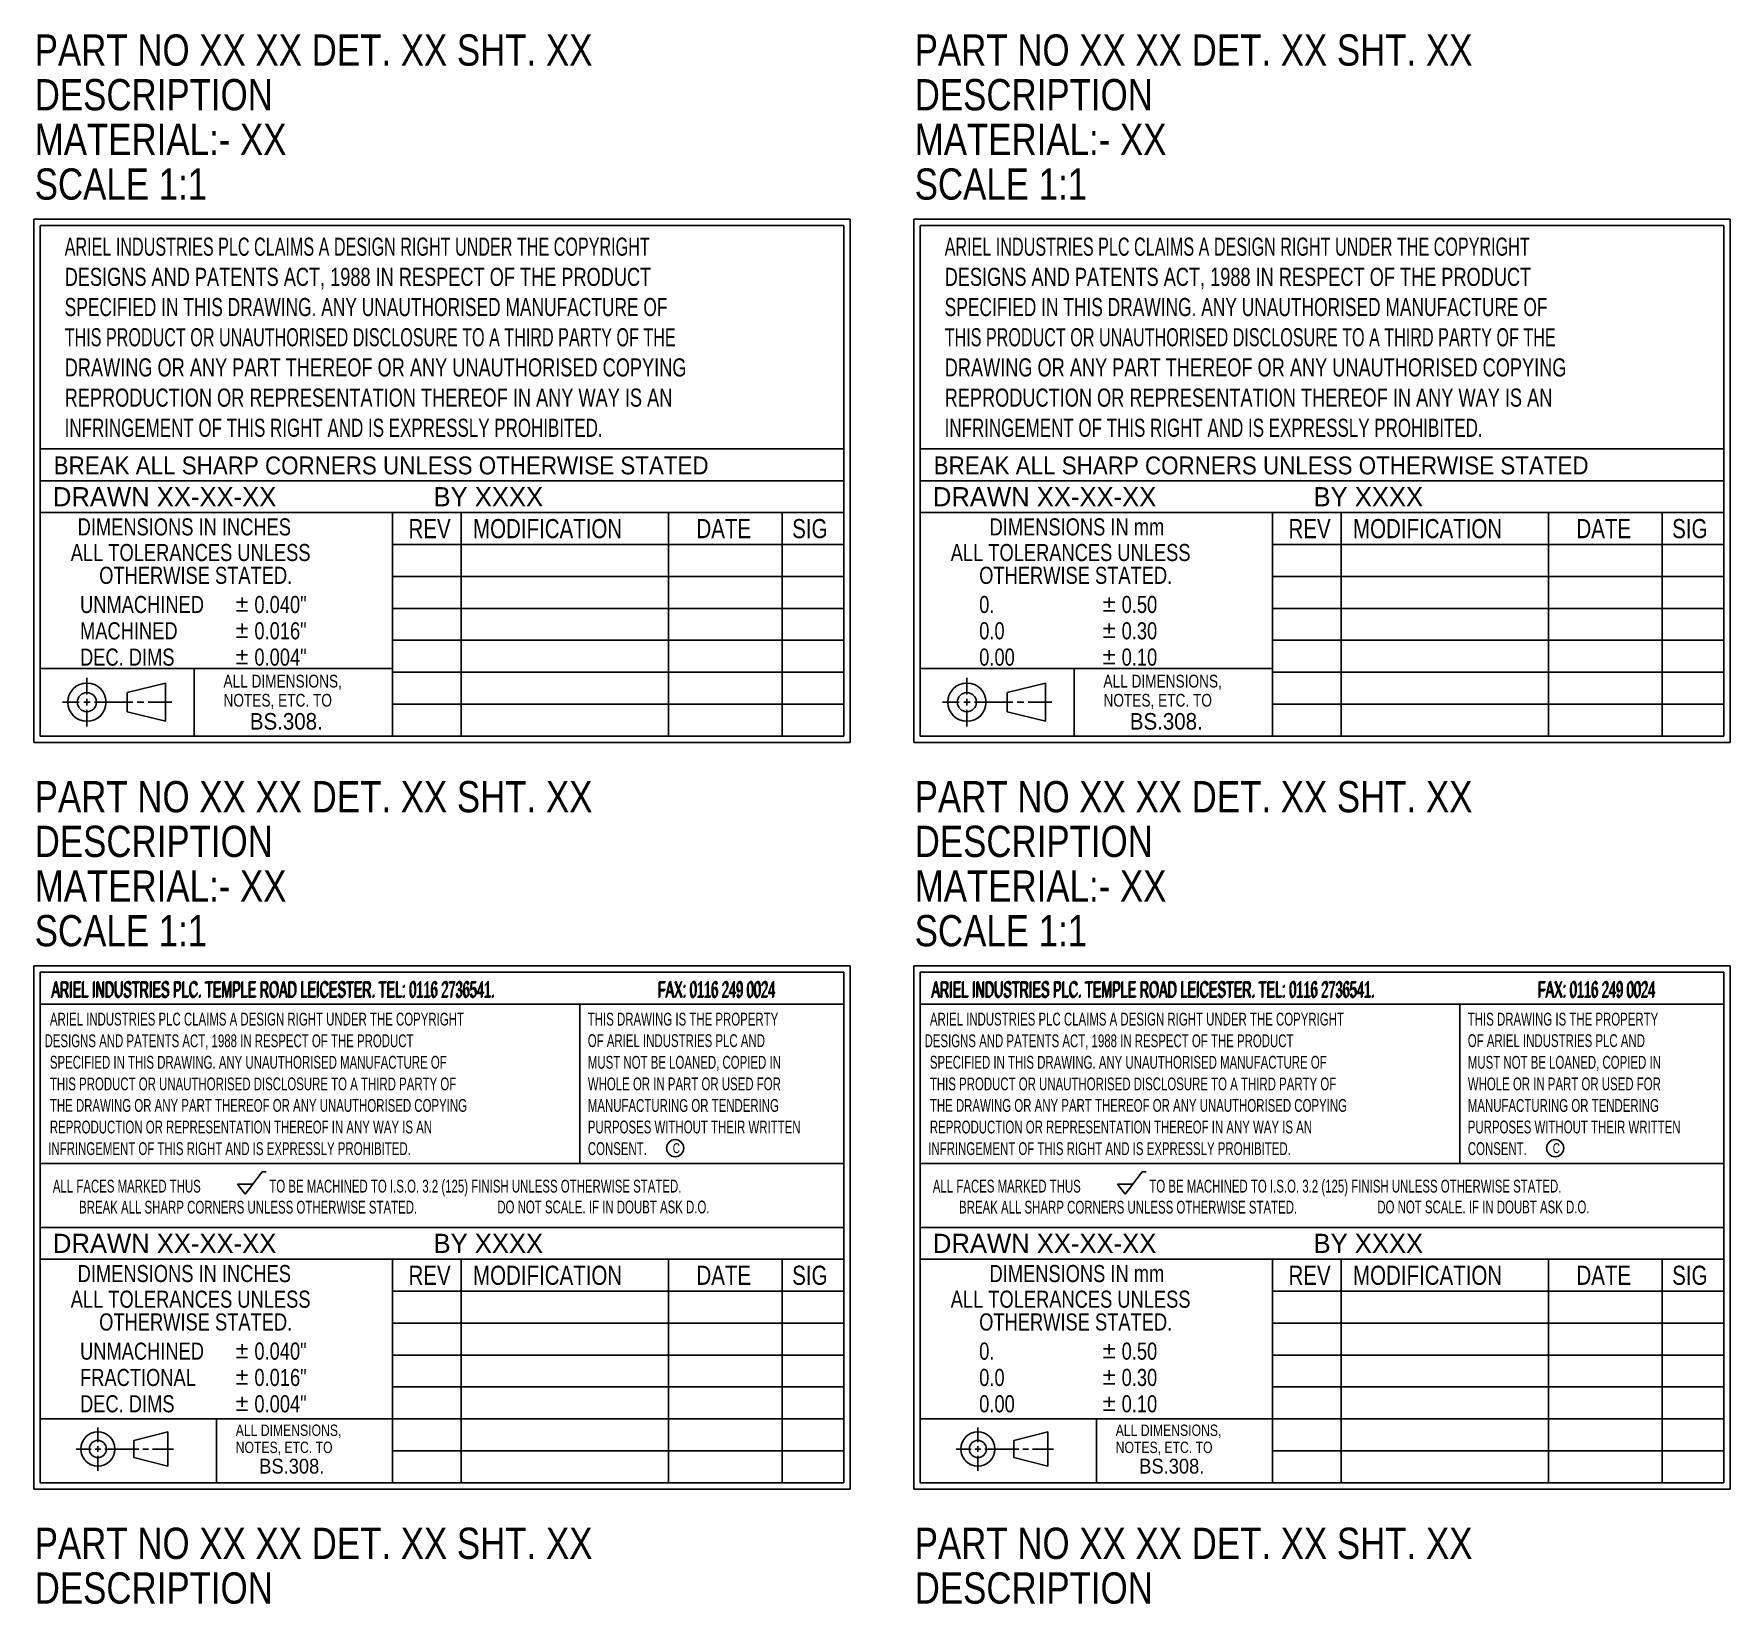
# Model space of a CAD drawing. Extents: x 507 to 1288, y 757 to 1256.
# Drawn here: x 506.8 to 772.5, y 1010 to 1256 of the extents above; entities that cross this region are included whole.
import ezdxf

# ---------------------------------------------------------------- set-up
doc = ezdxf.new("R2010")
doc.units = 0
doc.linetypes.add('DAXCADSOLID', pattern=[0])
doc.layers.add('DAXCAD1', color=7, linetype='DAXCADSOLID')

msp = doc.modelspace()

# ---------------------------------------------------------------- linework, layer by layer
at = {"layer": 'DAXCAD1', "color": 2, "linetype": 'DAXCADSOLID'}
for p, q in [((506.790955, 1226.997803), (634.662964, 1226.997803)), ((506.790955, 1226.997803), (506.790955, 1144.997803)), ((507.790955, 1225.997925), (633.658875, 1225.997925)), ((507.790955, 1225.997925), (507.790955, 1145.997803)), ((633.658875, 1225.997925), (633.658875, 1145.997803)), ((634.662964, 1144.997803), (634.662964, 1226.997803)), ((644.662964, 1226.997803), (772.534973, 1226.997803)), ((644.662964, 1226.997803), (644.662964, 1144.997803)), ((645.662964, 1225.997925), (771.530884, 1225.997925)), ((645.662964, 1225.997925), (645.662964, 1145.997803)), ((771.530884, 1225.997925), (771.530884, 1145.997803)), ((772.534973, 1144.997803), (772.534973, 1226.997803)), ((507.790955, 1190.997803), (633.658875, 1190.997803)), ((645.662964, 1190.997803), (771.530884, 1190.997803)), ((507.790955, 1185.997803), (633.658875, 1185.997803)), ((645.662964, 1185.997803), (771.530884, 1185.997803)), ((633.659119, 1180.997803), (507.790955, 1180.997803)), ((562.965759, 1180.997803), (562.965759, 1145.997803)), ((573.738708, 1180.997803), (573.738708, 1145.997803)), ((606.213501, 1180.997803), (606.213501, 1145.997803)), ((624.031616, 1180.997803), (624.031616, 1145.997803)), ((771.531128, 1180.997803), (645.662964, 1180.997803)), ((700.837769, 1180.997803), (700.837769, 1145.997803)), ((711.610718, 1180.997803), (711.610718, 1145.997803)), ((744.08551, 1180.997803), (744.08551, 1145.997803)), ((761.903625, 1180.997803), (761.903625, 1145.997803)), ((562.965759, 1175.997803), (633.659119, 1175.997803)), ((700.837769, 1175.997803), (771.531128, 1175.997803)), ((633.659119, 1170.997803), (562.965759, 1170.997803)), ((771.531128, 1170.997803), (700.837769, 1170.997803)), ((538.516174, 1166.98291), (540.277649, 1166.98291)), ((539.396973, 1166.157227), (539.396973, 1167.726074)), ((674.388184, 1166.983032), (676.149658, 1166.983032)), ((675.268982, 1166.157349), (675.268982, 1167.726196)), ((538.516174, 1165.606934), (540.277649, 1165.606934)), ((633.659119, 1165.997803), (562.965759, 1165.997803)), ((674.388184, 1165.606934), (676.149658, 1165.606934)), ((771.531128, 1165.997803), (700.837769, 1165.997803)), ((538.516174, 1162.863159), (540.277649, 1162.863159)), ((538.516174, 1161.487061), (540.277649, 1161.487061)), ((539.396973, 1162.037476), (539.396973, 1163.606323)), ((674.388184, 1162.863281), (676.149658, 1162.863281)), ((674.388184, 1161.487061), (676.149658, 1161.487061)), ((675.268982, 1162.037598), (675.268982, 1163.606445)), ((538.516174, 1158.71582), (540.277649, 1158.71582)), ((539.396973, 1157.890137), (539.396973, 1159.458984)), ((633.659119, 1160.997803), (562.965759, 1160.997803)), ((674.388184, 1158.715942), (676.149658, 1158.715942)), ((675.268982, 1157.890259), (675.268982, 1159.458984)), ((771.531128, 1160.997803), (700.837769, 1160.997803)), ((562.965759, 1156.599243), (507.790955, 1156.599243)), ((531.891052, 1156.599243), (531.891052, 1145.997803)), ((538.516174, 1157.339722), (540.277649, 1157.339722)), ((633.659119, 1155.997803), (562.965759, 1155.997803)), ((700.837769, 1156.599243), (645.662964, 1156.599243)), ((669.763062, 1156.599243), (669.763062, 1145.997803)), ((674.388184, 1157.339844), (676.149658, 1157.339844)), ((771.531128, 1155.997803), (700.837769, 1155.997803)), ((515.091003, 1155.099243), (515.091003, 1152.498535)), ((527.391052, 1154.298584), (521.391052, 1152.798584)), ((527.391052, 1154.298584), (527.391052, 1148.298584)), ((652.963013, 1155.099243), (652.963013, 1152.498535)), ((665.263062, 1154.298584), (659.263062, 1152.798584)), ((665.263062, 1154.298584), (665.263062, 1148.298584)), ((511.290955, 1151.298584), (513.891052, 1151.298584)), ((515.591003, 1151.298584), (514.591003, 1151.298584)), ((515.091003, 1151.798584), (515.091003, 1150.798584)), ((516.290955, 1151.298584), (522.290955, 1151.298584)), ((521.391052, 1152.798584), (521.391052, 1149.798584)), ((523.99115, 1151.298584), (522.99115, 1151.298584)), ((528.391052, 1151.298584), (524.691101, 1151.298584)), ((633.659119, 1150.997803), (562.965759, 1150.997803)), ((649.162964, 1151.298584), (651.763062, 1151.298584)), ((653.463013, 1151.298584), (652.463013, 1151.298584)), ((652.963013, 1151.798584), (652.963013, 1150.798584)), ((654.162964, 1151.298584), (660.162964, 1151.298584)), ((659.263062, 1152.798584), (659.263062, 1149.798584)), ((661.863159, 1151.298584), (660.863159, 1151.298584)), ((666.263062, 1151.298584), (662.56311, 1151.298584)), ((771.531128, 1150.997803), (700.837769, 1150.997803)), ((515.091003, 1147.497803), (515.091003, 1150.098633)), ((521.391052, 1149.798584), (527.391052, 1148.298584)), ((652.963013, 1147.497803), (652.963013, 1150.098633)), ((659.263062, 1149.798584), (665.263062, 1148.298584)), ((633.658875, 1145.997803), (507.790955, 1145.997803)), ((771.530884, 1145.997803), (645.662964, 1145.997803)), ((506.790955, 1144.997803), (634.662964, 1144.997803)), ((644.662964, 1144.997803), (772.534973, 1144.997803)), ((506.790955, 1109.997803), (634.662964, 1109.997803)), ((506.790955, 1109.997803), (506.790955, 1027.997803)), ((507.790955, 1108.997803), (507.790955, 1028.997803)), ((507.790955, 1108.997803), (633.658936, 1108.997803)), ((633.658936, 1108.997803), (633.658936, 1028.997803)), ((634.662964, 1027.997803), (634.662964, 1109.997803)), ((644.662964, 1109.997803), (772.534973, 1109.997803)), ((644.662964, 1109.997803), (644.662964, 1027.997803)), ((645.662964, 1108.997803), (645.662964, 1028.997803)), ((645.662964, 1108.997803), (771.530945, 1108.997803)), ((771.530945, 1108.997803), (771.530945, 1028.997803)), ((772.534973, 1027.997803), (772.534973, 1109.997803)), ((633.658936, 1103.997803), (507.790955, 1103.997803)), ((592.316956, 1103.997803), (592.316956, 1078.997803)), ((771.530945, 1103.997803), (645.662964, 1103.997803)), ((730.188965, 1103.997803), (730.188965, 1078.997803)), ((633.658936, 1078.997803), (507.790955, 1078.997803)), ((771.530945, 1078.997803), (645.662964, 1078.997803)), ((539.873169, 1074.221313), (542.55127, 1077.703003)), ((542.55127, 1077.703003), (543.15686, 1077.703003)), ((677.745178, 1074.221313), (680.423279, 1077.702881)), ((680.423279, 1077.702881), (681.02887, 1077.702881)), ((538.679016, 1075.773682), (541.067139, 1075.773682)), ((538.679016, 1075.773682), (539.873169, 1074.221313)), ((676.551025, 1075.773682), (678.939148, 1075.773682)), ((676.551025, 1075.773682), (677.745178, 1074.221313)), ((633.658936, 1068.997803), (507.790955, 1068.997803)), ((771.530945, 1068.997803), (645.662964, 1068.997803)), ((507.790955, 1063.997803), (633.658936, 1063.997803)), ((562.965576, 1063.997803), (562.965576, 1028.997803)), ((573.73877, 1063.997803), (573.73877, 1028.997803)), ((606.213501, 1063.997803), (606.213501, 1028.997803)), ((624.031494, 1063.997803), (624.031494, 1028.997803)), ((645.662964, 1063.997803), (771.530945, 1063.997803)), ((700.837585, 1063.997803), (700.837585, 1028.997803)), ((711.610779, 1063.997803), (711.610779, 1028.997803)), ((744.08551, 1063.997803), (744.08551, 1028.997803)), ((761.903503, 1063.997803), (761.903503, 1028.997803)), ((562.965576, 1058.997803), (633.659058, 1058.997803)), ((700.837585, 1058.997803), (771.531067, 1058.997803)), ((633.659058, 1053.997803), (562.965576, 1053.997803)), ((771.531067, 1053.997803), (700.837585, 1053.997803)), ((538.516174, 1049.98291), (540.277649, 1049.98291)), ((539.396973, 1049.157227), (539.396973, 1050.726074)), ((674.388184, 1049.98291), (676.149658, 1049.98291)), ((675.268982, 1049.157227), (675.268982, 1050.726074)), ((538.516174, 1048.606934), (540.277649, 1048.606934)), ((633.659058, 1048.997803), (562.965576, 1048.997803)), ((674.388184, 1048.606934), (676.149658, 1048.606934)), ((771.531067, 1048.997803), (700.837585, 1048.997803)), ((538.516174, 1045.863159), (540.277649, 1045.863159)), ((538.516174, 1044.487061), (540.277649, 1044.487061)), ((539.396973, 1045.037476), (539.396973, 1046.606323)), ((674.388184, 1045.863037), (676.149658, 1045.863037)), ((674.388184, 1044.487061), (676.149658, 1044.487061)), ((675.268982, 1045.037354), (675.268982, 1046.606201)), ((539.396973, 1040.890137), (539.396973, 1042.458984)), ((633.659058, 1043.997803), (562.965576, 1043.997803)), ((675.268982, 1040.890137), (675.268982, 1042.458984)), ((771.531067, 1043.997803), (700.837585, 1043.997803)), ((538.516174, 1041.71582), (540.277649, 1041.71582)), ((538.516174, 1040.339722), (540.277649, 1040.339722)), ((674.388184, 1041.71582), (676.149658, 1041.71582)), ((674.388184, 1040.3396), (676.149658, 1040.3396)), ((507.790955, 1038.997803), (633.658936, 1038.997803)), ((516.806824, 1037.658936), (516.806824, 1035.337646)), ((527.785706, 1036.944092), (522.430176, 1035.605225)), ((527.785706, 1036.944092), (527.785706, 1031.588623)), ((535.380615, 1038.997803), (535.380615, 1028.997803)), ((645.662964, 1038.997681), (771.530945, 1038.997681)), ((654.678833, 1037.658813), (654.678833, 1035.337524)), ((665.657715, 1036.944092), (660.302185, 1035.605225)), ((665.657715, 1036.944092), (665.657715, 1031.588623)), ((673.252625, 1038.997681), (673.252625, 1028.997681)), ((513.414978, 1034.266357), (515.735779, 1034.266357)), ((517.253174, 1034.266357), (516.360596, 1034.266357)), ((516.806824, 1034.712646), (516.806824, 1033.820068)), ((517.877869, 1034.266357), (523.233398, 1034.266357)), ((522.430176, 1035.605225), (522.430176, 1032.92749)), ((524.750977, 1034.266357), (523.858398, 1034.266357)), ((528.678284, 1034.266357), (525.375732, 1034.266357)), ((633.659058, 1033.997803), (562.965576, 1033.997803)), ((651.286987, 1034.266357), (653.607788, 1034.266357)), ((655.125183, 1034.266357), (654.232605, 1034.266357)), ((654.678833, 1034.712646), (654.678833, 1033.820068)), ((655.749878, 1034.266357), (661.105408, 1034.266357)), ((660.302185, 1035.605225), (660.302185, 1032.92749)), ((662.622986, 1034.266357), (661.730408, 1034.266357)), ((666.550293, 1034.266357), (663.247742, 1034.266357)), ((771.531067, 1033.997803), (700.837585, 1033.997803)), ((516.806824, 1030.874023), (516.806824, 1033.195313)), ((522.430176, 1032.92749), (527.785706, 1031.588623)), ((654.678833, 1030.873901), (654.678833, 1033.195313)), ((660.302185, 1032.92749), (665.657715, 1031.588623)), ((633.659058, 1028.997803), (507.790955, 1028.997803)), ((771.531067, 1028.997803), (645.662964, 1028.997803)), ((506.790955, 1027.997803), (634.662964, 1027.997803)), ((644.662964, 1027.997803), (772.534973, 1027.997803))]:
    msp.add_line(p, q, dxfattribs=at)
for centre, radius in [((515.091, 1151.3), 3), ((652.963, 1151.3), 3), ((515.091, 1151.3), 1.5), ((652.963, 1151.3), 1.5), ((607.257, 1081.41), 1.33887), ((745.129, 1081.41), 1.33887), ((516.807, 1034.27), 2.67773), ((654.679, 1034.27), 2.67773), ((516.807, 1034.27), 1.33887), ((654.679, 1034.27), 1.33887)]:
    msp.add_circle(centre, radius, dxfattribs=at)

# ---------------------------------------------------------------- texts
for s, height, width, p in [('PART NO XX XX DET. XX SHT. XX', 4.9, 0.833333, (506.914856, 1251.042236)), ('PART NO XX XX DET. XX SHT. XX', 4.9, 0.833333, (644.786865, 1251.042236)), ('DESCRIPTION', 4.9, 0.833333, (506.914856, 1244.042236)), ('DESCRIPTION', 4.9, 0.833333, (644.786865, 1244.042236)), ('MATERIAL:- XX', 4.9, 0.833333, (506.914856, 1237.042236)), ('MATERIAL:- XX', 4.9, 0.833333, (644.786865, 1237.042236)), ('SCALE 1:1', 4.9, 0.833333, (506.914856, 1230.042236)), ('SCALE 1:1', 4.9, 0.833333, (644.786865, 1230.042236)), ('ARIEL INDUSTRIES PLC CLAIMS A DESIGN RIGHT UNDER THE COPYRIGHT', 2.838, 0.666667, (511.610779, 1221.25708)), ('ARIEL INDUSTRIES PLC CLAIMS A DESIGN RIGHT UNDER THE COPYRIGHT', 2.838, 0.666667, (649.482788, 1221.25708)), ('DESIGNS AND PATENTS ACT, 1988 IN RESPECT OF THE PRODUCT', 2.838, 0.75, (511.610779, 1216.5271)), ('DESIGNS AND PATENTS ACT, 1988 IN RESPECT OF THE PRODUCT', 2.838, 0.75, (649.482788, 1216.5271)), ('SPECIFIED IN THIS DRAWING. ANY UNAUTHORISED MANUFACTURE OF', 2.838, 0.716667, (511.610779, 1211.797119)), ('SPECIFIED IN THIS DRAWING. ANY UNAUTHORISED MANUFACTURE OF', 2.838, 0.716667, (649.482788, 1211.797119)), ('THIS PRODUCT OR UNAUTHORISED DISCLOSURE TO A THIRD PARTY OF THE', 2.838, 0.666667, (511.610779, 1207.067017)), ('THIS PRODUCT OR UNAUTHORISED DISCLOSURE TO A THIRD PARTY OF THE', 2.838, 0.666667, (649.482788, 1207.067017)), ('DRAWING OR ANY PART THEREOF OR ANY UNAUTHORISED COPYING', 2.838, 0.75, (511.610779, 1202.337036)), ('DRAWING OR ANY PART THEREOF OR ANY UNAUTHORISED COPYING', 2.838, 0.75, (649.482788, 1202.337036)), ('REPRODUCTION OR REPRESENTATION THEREOF IN ANY WAY IS AN', 2.838, 0.75, (511.610779, 1197.607056)), ('REPRODUCTION OR REPRESENTATION THEREOF IN ANY WAY IS AN', 2.838, 0.75, (649.482788, 1197.607056)), ('INFRINGEMENT OF THIS RIGHT AND IS EXPRESSLY PROHIBITED.', 2.838, 0.7, (511.610779, 1192.877075)), ('INFRINGEMENT OF THIS RIGHT AND IS EXPRESSLY PROHIBITED.', 2.838, 0.7, (649.482788, 1192.877075)), ('BREAK ALL SHARP CORNERS UNLESS OTHERWISE STATED', 2.8, 0.935714, (509.892761, 1186.997803)), ('BREAK ALL SHARP CORNERS UNLESS OTHERWISE STATED', 2.8, 0.935714, (647.764771, 1186.997803)), ('DIMENSIONS IN INCHES', 2.677752, 0.8, (513.639221, 1177.42749)), ('REV', 3, 0.8, (565.483582, 1176.997803)), ('MODIFICATION', 3, 0.8, (575.593933, 1176.997803)), ('DATE', 3, 0.8, (610.593994, 1176.997803)), ('SIG', 3, 0.8, (625.593994, 1176.997803)), ('DIMENSIONS IN mm', 2.677752, 0.8, (656.51123, 1177.42749)), ('REV', 3, 0.8, (703.355591, 1176.997803)), ('MODIFICATION', 3, 0.8, (713.465942, 1176.997803)), ('DATE', 3, 0.8, (748.466003, 1176.997803)), ('SIG', 3, 0.8, (763.466003, 1176.997803)), ('ALL TOLERANCES UNLESS', 2.67776, 0.8, (512.556274, 1173.410889)), ('ALL TOLERANCES UNLESS', 2.67776, 0.8, (650.428284, 1173.410889)), ('OTHERWISE STATED.', 2.67776, 0.8, (517.019226, 1169.840332)), ('OTHERWISE STATED.', 2.67776, 0.8, (654.891235, 1169.840454)), ('UNMACHINED', 2.67776, 0.8, (514.019226, 1165.27002)), ('0.040"', 2.67776, 0.8, (541.333801, 1165.27002)), ('0.', 2.67776, 0.8, (654.891235, 1165.270142)), ('0.50', 2.67776, 0.8, (677.205811, 1165.270142)), ('MACHINED', 2.67776, 0.8, (514.019226, 1161.145996)), ('0.016"', 2.67776, 0.8, (541.333801, 1161.145996)), ('0.0', 2.67776, 0.8, (654.891235, 1161.146118)), ('0.30', 2.67776, 0.8, (677.205811, 1161.146118)), ('DEC. DIMS', 2.67776, 0.8, (514.019226, 1157.021973)), ('0.004"', 2.67776, 0.8, (541.333801, 1157.021973)), ('0.00', 2.67776, 0.8, (654.891235, 1157.022095)), ('0.10', 2.67776, 0.8, (677.205811, 1157.022095)), ('ALL DIMENSIONS,', 2, 0.8, (536.488708, 1153.5979)), ('ALL DIMENSIONS,', 2, 0.8, (674.360718, 1153.5979)), ('NOTES, ETC. TO', 2, 0.8, (536.488708, 1150.5979)), ('NOTES, ETC. TO', 2, 0.8, (674.360718, 1150.5979)), ('BS.308.', 2.6, 0.923077, (540.622498, 1146.997803)), ('BS.308.', 2.6, 0.923077, (678.494507, 1146.997803)), ('PART NO XX XX DET. XX SHT. XX', 4.9, 0.833333, (506.914856, 1134.042358)), ('PART NO XX XX DET. XX SHT. XX', 4.9, 0.833333, (644.786865, 1134.042236)), ('DESCRIPTION', 4.9, 0.833333, (506.914856, 1127.042236)), ('DESCRIPTION', 4.9, 0.833333, (644.786865, 1127.042236)), ('MATERIAL:- XX', 4.9, 0.833333, (506.914856, 1120.042236)), ('MATERIAL:- XX', 4.9, 0.833333, (644.786865, 1120.042236)), ('SCALE 1:1', 4.9, 0.833333, (506.914856, 1113.042236)), ('SCALE 1:1', 4.9, 0.833333, (644.786865, 1113.042236)), ('ARIEL INDUSTRIES PLC. TEMPLE ROAD LEICESTER. TEL: 0116 2736541.', 2.52, 0.595238, (509.445129, 1104.92749)), ('ARIEL INDUSTRIES PLC. TEMPLE ROAD LEICESTER. TEL: 0116 2736541.', 2.52, 0.595238, (509.534363, 1105.016602)), ('ARIEL INDUSTRIES PLC. TEMPLE ROAD LEICESTER. TEL: 0116 2736541.', 2.52, 0.595238, (509.623596, 1105.105957)), ('FAX: 0116 249 0024', 2.52, 0.595238, (604.445129, 1104.92749)), ('FAX: 0116 249 0024', 2.52, 0.595238, (604.534363, 1105.016602)), ('FAX: 0116 249 0024', 2.52, 0.595238, (604.623596, 1105.105957)), ('ARIEL INDUSTRIES PLC. TEMPLE ROAD LEICESTER. TEL: 0116 2736541.', 2.52, 0.595238, (647.317139, 1104.92749)), ('ARIEL INDUSTRIES PLC. TEMPLE ROAD LEICESTER. TEL: 0116 2736541.', 2.52, 0.595238, (647.406372, 1105.016602)), ('ARIEL INDUSTRIES PLC. TEMPLE ROAD LEICESTER. TEL: 0116 2736541.', 2.52, 0.595238, (647.495605, 1105.105957)), ('FAX: 0116 249 0024', 2.52, 0.595238, (742.317139, 1104.92749)), ('FAX: 0116 249 0024', 2.52, 0.595238, (742.406372, 1105.016602)), ('FAX: 0116 249 0024', 2.52, 0.595238, (742.495605, 1105.105957)), ('ARIEL INDUSTRIES PLC CLAIMS A DESIGN RIGHT UNDER THE COPYRIGHT', 2.008314, 0.666667, (509.299316, 1100.631958)), ('THIS DRAWING IS THE PROPERTY', 2.008314, 0.666667, (593.568787, 1100.627808)), ('ARIEL INDUSTRIES PLC CLAIMS A DESIGN RIGHT UNDER THE COPYRIGHT', 2.008314, 0.666667, (647.171326, 1100.631836)), ('THIS DRAWING IS THE PROPERTY', 2.008314, 0.666667, (731.440796, 1100.627686)), (' DESIGNS AND PATENTS ACT, 1988 IN RESPECT OF THE PRODUCT', 2.008314, 0.666667, (507.962769, 1097.235962)), ('OF ARIEL INDUSTRIES PLC AND', 2.008314, 0.666667, (593.568298, 1097.258179)), (' DESIGNS AND PATENTS ACT, 1988 IN RESPECT OF THE PRODUCT', 2.008314, 0.666667, (645.834778, 1097.23584)), ('OF ARIEL INDUSTRIES PLC AND', 2.008314, 0.666667, (731.440308, 1097.258057)), ('SPECIFIED IN THIS DRAWING. ANY UNAUTHORISED MANUFACTURE OF', 2.008314, 0.666667, (509.293823, 1093.869995)), ('MUST NOT BE LOANED, COPIED IN', 2.008314, 0.666667, (593.579163, 1093.861816)), ('SPECIFIED IN THIS DRAWING. ANY UNAUTHORISED MANUFACTURE OF', 2.008314, 0.666667, (647.165833, 1093.869995)), ('MUST NOT BE LOANED, COPIED IN', 2.008314, 0.666667, (731.451172, 1093.861816)), ('THIS PRODUCT OR UNAUTHORISED DISCLOSURE TO A THIRD PARTY OF', 2.008314, 0.666667, (509.292358, 1090.477539)), ('WHOLE OR IN PART OR USED FOR', 2.008314, 0.666667, (593.5755, 1090.482056)), ('THIS PRODUCT OR UNAUTHORISED DISCLOSURE TO A THIRD PARTY OF', 2.008314, 0.666667, (647.164368, 1090.477539)), ('WHOLE OR IN PART OR USED FOR', 2.008314, 0.666667, (731.44751, 1090.481934)), ('THE DRAWING OR ANY PART THEREOF OR ANY UNAUTHORISED COPYING', 2.008314, 0.666667, (509.292358, 1087.108521)), ('MANUFACTURING OR TENDERING', 2.008314, 0.666667, (593.5755, 1087.104126)), ('THE DRAWING OR ANY PART THEREOF OR ANY UNAUTHORISED COPYING', 2.008314, 0.666667, (647.164368, 1087.108398)), ('MANUFACTURING OR TENDERING', 2.008314, 0.666667, (731.44751, 1087.104126)), ('REPRODUCTION OR REPRESENTATION THEREOF IN ANY WAY IS AN', 2.008314, 0.666667, (509.289398, 1083.721436)), ('PURPOSES WITHOUT THEIR WRITTEN', 2.008314, 0.666667, (593.5755, 1083.726318)), ('REPRODUCTION OR REPRESENTATION THEREOF IN ANY WAY IS AN', 2.008314, 0.666667, (647.161377, 1083.721436)), ('PURPOSES WITHOUT THEIR WRITTEN', 2.008314, 0.666667, (731.44751, 1083.726318)), ('INFRINGEMENT OF THIS RIGHT AND IS EXPRESSLY PROHIBITED.', 2.008314, 0.666667, (509.040436, 1080.337036)), ('CONSENT.', 2.008314, 0.666667, (593.5755, 1080.34314)), ('C', 1.562022, 0.751429, (606.88147, 1080.632935)), ('INFRINGEMENT OF THIS RIGHT AND IS EXPRESSLY PROHIBITED.', 2.008314, 0.666667, (646.912476, 1080.336914)), ('CONSENT.', 2.008314, 0.666667, (731.44751, 1080.343018)), ('C', 1.562022, 0.751429, (744.753479, 1080.632813)), ('ALL FACES MARKED THUS', 2.008314, 0.666667, (509.752869, 1074.45813)), ('TO BE MACHINED TO I.S.O. 3.2 (125) FINISH UNLESS OTHERWISE STATED.', 2.008314, 0.666667, (543.671143, 1074.45813)), ('ALL FACES MARKED THUS', 2.008314, 0.666667, (647.624878, 1074.45813)), ('TO BE MACHINED TO I.S.O. 3.2 (125) FINISH UNLESS OTHERWISE STATED.', 2.008314, 0.666667, (681.543152, 1074.45813)), ('BREAK ALL SHARP CORNERS UNLESS OTHERWISE STATED.', 2.01, 0.666667, (513.862793, 1071.16394)), ('DO NOT SCALE. IF IN DOUBT ASK D.O.', 2.01, 0.666667, (579.387817, 1071.191528)), ('BREAK ALL SHARP CORNERS UNLESS OTHERWISE STATED.', 2.01, 0.666667, (651.734802, 1071.163818)), ('DO NOT SCALE. IF IN DOUBT ASK D.O.', 2.01, 0.666667, (717.259827, 1071.191528)), ('DIMENSIONS IN INCHES', 2.677752, 0.8, (513.639221, 1060.42749)), ('REV', 3, 0.8, (565.483521, 1059.997803)), ('MODIFICATION', 3, 0.8, (575.593872, 1059.997803)), ('DATE', 3, 0.8, (610.593933, 1059.997803)), ('SIG', 3, 0.8, (625.593933, 1059.997803)), ('DIMENSIONS IN mm', 2.677752, 0.8, (656.51123, 1060.42749)), ('REV', 3, 0.8, (703.35553, 1059.997803)), ('MODIFICATION', 3, 0.8, (713.465881, 1059.997803)), ('DATE', 3, 0.8, (748.465942, 1059.997803)), ('SIG', 3, 0.8, (763.465942, 1059.997803)), ('ALL TOLERANCES UNLESS', 2.67776, 0.8, (512.556274, 1056.410889)), ('ALL TOLERANCES UNLESS', 2.67776, 0.8, (650.428284, 1056.410889)), ('OTHERWISE STATED.', 2.67776, 0.8, (517.019226, 1052.840332)), ('OTHERWISE STATED.', 2.67776, 0.8, (654.891235, 1052.840332)), ('UNMACHINED', 2.67776, 0.8, (514.019226, 1048.27002)), ('0.040"', 2.67776, 0.8, (541.333801, 1048.27002)), ('0.', 2.67776, 0.8, (654.891235, 1048.27002)), ('0.50', 2.67776, 0.8, (677.205811, 1048.27002)), ('FRACTIONAL', 2.67776, 0.8, (514.019226, 1044.145996)), ('0.016"', 2.67776, 0.8, (541.333801, 1044.145996)), ('0.0', 2.67776, 0.8, (654.891235, 1044.145996)), ('0.30', 2.67776, 0.8, (677.205811, 1044.145996)), ('DEC. DIMS', 2.67776, 0.8, (514.019226, 1040.021973)), ('0.004"', 2.67776, 0.8, (541.333801, 1040.021973)), ('0.00', 2.67776, 0.8, (654.891235, 1040.021973)), ('0.10', 2.67776, 0.8, (677.205811, 1040.021973)), ('ALL DIMENSIONS,', 1.785168, 0.8, (538.406128, 1036.318726)), ('ALL DIMENSIONS,', 1.785168, 0.8, (676.278137, 1036.318604)), ('NOTES, ETC. TO', 1.785168, 0.8, (538.406128, 1033.640991)), ('NOTES, ETC. TO', 1.785168, 0.8, (676.278137, 1033.640869)), ('BS.308.', 2.320718, 0.923077, (542.095825, 1030.427734)), ('BS.308.', 2.320718, 0.923077, (679.967834, 1030.427612)), ('PART NO XX XX DET. XX SHT. XX', 4.9, 0.833333, (506.914856, 1017.042297)), ('PART NO XX XX DET. XX SHT. XX', 4.9, 0.833333, (644.786865, 1017.042297)), ('DESCRIPTION', 4.9, 0.833333, (506.914856, 1010.042236)), ('DESCRIPTION', 4.9, 0.833333, (644.786865, 1010.042236))]:
    msp.add_text(s, height=height, dxfattribs=dict(at, width=width)).set_placement(p)
for s, p in [('DRAWN XX-XX-XX', (509.768982, 1181.997803)), ('BY XXXX', (569.396423, 1181.997803)), ('DRAWN XX-XX-XX', (647.640991, 1181.997803)), ('BY XXXX', (707.268433, 1181.997803)), ('DRAWN XX-XX-XX', (509.768921, 1064.997803)), ('BY XXXX', (569.396362, 1064.997803)), ('DRAWN XX-XX-XX', (647.64093, 1064.997803)), ('BY XXXX', (707.268372, 1064.997803))]:
    msp.add_text(s, height=3, dxfattribs=at).set_placement(p)

doc.saveas('drawing.dxf')
